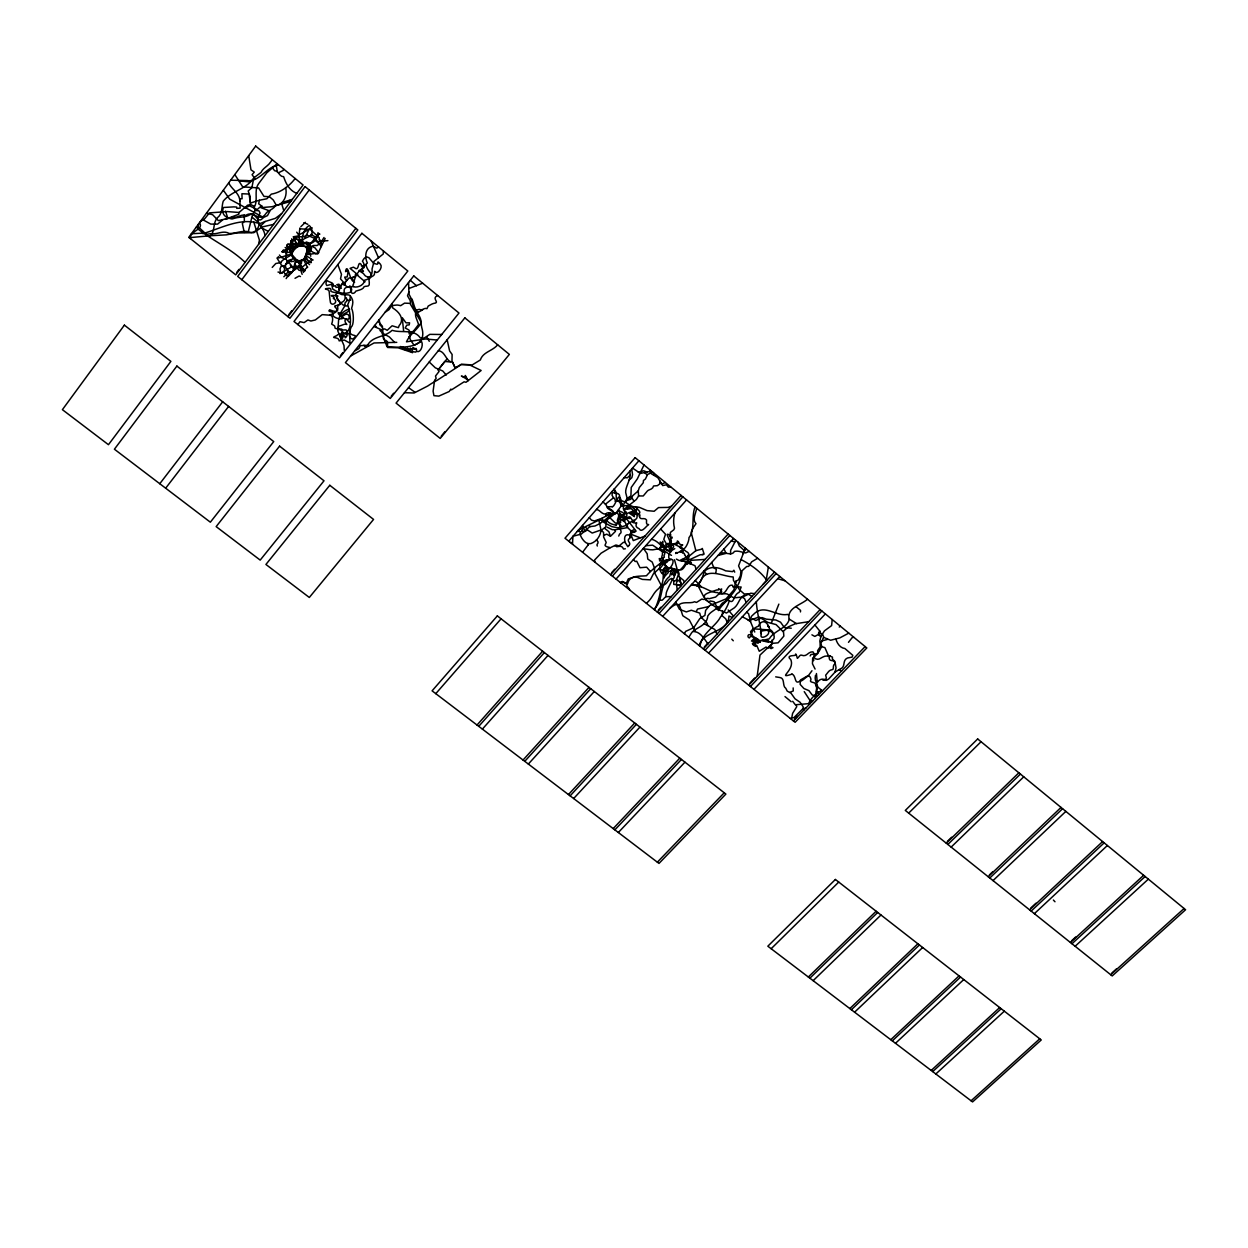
<?xml version="1.0" encoding="UTF-8"?>
<svg xmlns="http://www.w3.org/2000/svg" width="1248" height="1248" viewBox="0 0 1248 1248"><rect width="100%" height="100%" fill="white"/><g stroke="black" fill="none" stroke-linecap="round" stroke-linejoin="round"><path stroke-width="1.5" d="M265.028 235.622C263.796 225.67 253.344 223.018 260.099 213.08L258.913 210.74L254.966 210.491L253.874 206.014L250.458 204.563L250.037 196.17L248.196 190.991L251.878 187.684L253.796 177.871L261.004 172.474C263.047 167.903 267.805 166.343 270.457 162.193L272.298 159.791M408.564 282.516L408.97 294.169L411.809 299.629C411.466 308.474 421.325 314.574 421.106 322.639C417.971 329.41 409.687 334.168 406.489 341.812L425.599 338.972L437.252 340.049M630.989 532.834L630.583 530.431L628.259 528.216L621.41 515.408M318.053 232.612C317.273 244.327 305.791 246.886 301.626 239.975M346.944 306.072L342.982 304.933L337.366 299.598L335.759 294.715L339.316 290.269L340.174 286.603L336.804 284.684L338.863 284.201L340.657 286.369L342.404 283.171L344.994 282.532L348.91 278.101L354.931 277.212L355.477 274.264L357.833 274.794L350.048 268.351L353.449 267.166L356.086 268.741C359.128 269.272 357.817 260.458 361.171 264.389A15.07 14.071 49.5 0 1 361.499 266.12C363.012 266.791 364.931 263.032 364.073 267.68C357.973 270.036 354.463 277.446 353.496 284.232A1.56 1.466 48 0 0 352.981 285.589L353.512 286.416M643.999 464.974L637.369 478.811L631.223 487.453L630.926 495.877C625.95 498.779 621.598 504.863 624.047 510.635L625.966 511.696L626.808 515.003L626.792 517.28L624.156 521.446M573.082 536.219L581.287 534.082L589.774 526.64L594.937 526.016L599.773 523.692L609.476 516.61L610.865 513.895L615.342 513.958L622.175 504.644L620.771 500.588C617.963 498.857 621.348 495.721 618.29 493.771L616.621 493.319L614.25 489.029M299.848 228.025L299.036 235.732L293.14 236.886M636.761 509.777L637.759 507.468M827.346 639.444L822.292 640.817L820.092 642.673L820.154 646.885L817.596 650.692L818.142 653.094L812.635 658.507L812.464 663.796L815.084 669.053M310.284 226.278L310.58 228.587L299.52 234.577M745.321 548.184L738.582 565.843L740.891 571.194L740.423 575.812L738.332 579.992L735.883 581.194L733.84 589.961L725.977 598.931L709.535 605.608L705.619 610.412L704.933 615.326L699.754 618.665L693.826 627.604L685.604 631.394L684.419 633.75M304.138 259.459L302.047 260.395A11.84 10.936 50.2 0 1 300.55 260.91C283.53 258.539 295.292 244.764 305.729 243.656A4.072 3.76 50.8 0 0 305.744 243.173L306.212 241.972L310.565 243.5L319.223 233.563M206.528 213.112L212.628 214.703L218.322 220.615L233.111 217.261C237.572 218.135 241.192 213.814 245.747 215.374C253.843 209.882 259.147 223.049 265.684 213.892C267.103 210.756 273.234 209.742 275.543 205.577C283.795 204.469 287.586 195.671 285.605 187.543M309.8 250.598L311.579 248.524L309.192 244.202L310.565 243.5M631.488 533.036L629.71 534.206L630.1 537.966C625.232 540.93 631.8 542.537 629.101 545.314M727.522 622.783L725.681 618.774L722.171 615.763L722.608 611.224L717.584 609.492L716.04 607.37C697.694 594.828 703.076 594.625 716.929 589.914L718.224 590.039L718.676 588.635L720.19 589.836C724.292 586.622 718.427 592.738 721.016 593.393C727.054 594.61 726.991 583.612 732.67 585.328L732.794 586.841L741.172 587.012L739.112 592.394C733.028 594.641 734.37 605.42 728.582 600.085C727.147 599.336 720.346 607.246 718.411 610.584M296.15 236.948L296.774 238.508L292.25 241.706M814.991 698.615L816.691 687.913L815.537 684.294C815.802 681.611 808.439 683.171 810.904 679.692A3.26 2.995 -6.7 0 0 810.888 678.99C809.125 671.299 803.743 681.455 800.046 681.096C794.071 685.199 796.598 675.901 791.996 674.014M300.425 263.78C297.898 259.74 304.871 260.582 305.776 257.228M624.094 521.539C609.773 511.352 635.825 521.851 628.415 517.187C632.143 515.221 630.193 523.115 635.794 519.293A8.564 8.19 8.8 0 0 636.917 517.936C638.758 510.182 631.02 505.892 625.279 502.195L621.598 500.651L615.342 501.337M296.774 260.192C291.673 266.822 300.721 269.365 299.754 261.222M629.803 471.198L630.146 474.646C630.349 480.324 625.217 487.204 625.685 492.523L627.229 498.685M283.826 276.76C298.397 264.217 265.902 268.398 289.552 256.012A19.048 17.628 48.7 0 1 290.3 255.45L292.079 254.296M619.71 513.38C620.771 517.811 626.184 514.769 624.64 510.962M639.413 516.11C639.896 520.978 644.311 516.797 646.526 519.932C646.807 521.539 645.45 524.784 648.617 524.581C646.495 525.626 641.55 533.723 639.101 528.7C632.549 526.126 639.023 521.524 635.762 523.052C633.173 522.522 633.656 523.162 631.909 521.492C639.74 519.995 629.444 520.463 626.87 525.252L618.275 527.857L611.894 526.672L604.344 522.662L602.02 518.263M198.51 224.047L197.948 229.055C213.034 240.739 231.208 248.929 245.092 262.361M674.965 512.897C673.436 517.733 673.156 523.021 674.513 528.2C674.482 531.196 668.086 531.617 670.738 534.768C670.223 537.779 670.566 537.638 672.126 537.124C672.173 540.415 669.646 536.734 669.458 535.018C662.563 531.071 674.107 543.036 670.379 550.789M792.667 701.298L795.335 704.777L808.61 703.654C811.028 697.757 816.052 693.529 821.59 690.472M304.606 271.144C301.174 265.247 296.743 260.146 292.375 255.013A5.959 5.507 50.2 0 1 290.878 253.328L295.386 246.714L302.047 245.981M666.806 568.386L667.493 569.915L665.543 569.962L665.106 572.27L663.764 569.556L663.608 571.849L662.298 569.665L660.722 570.242L660.036 567.731L653.281 573.986L650.333 579.852L642.33 579.384L635.778 576.685L628.274 578.885L626.324 583.315L622.3 581.412L620.35 582.504M820.591 642.252L819.78 641.238L820.903 636.355L824.491 630.833L831.62 625.591L832.198 619.538M815.49 675.293C814.133 681.595 817.424 682.141 817.549 686.806L816.738 690.768L818.626 694.84M791.981 674.138C776.084 679.318 795.382 670.348 790.78 659.646C785.6 655.262 793.447 655.824 795.382 655.309C795.522 651.44 796.973 656.947 797.332 658.336C799.063 657.353 799.781 654.592 801.388 655.138C807.175 657.446 807.643 651.55 812.932 651.846C815.412 653.874 811.793 658.85 817.487 659.303C820.482 659.63 824.507 653.952 829.312 656.791C828.391 663.359 835.146 657.914 834.896 664.045M190.414 238.618C189.01 230.896 204.282 229.897 199.54 222.784M613.049 511.774C606.684 507.842 604.282 506.641 612.347 506.641M620.022 517.499L616.325 525.018M302.032 246.043C310.159 245.684 306.088 254.935 303.95 258.866C299.27 261.518 300.035 269.225 302.156 274.357M634 508.513L632.798 507.016M822.916 680.222L826.488 680.332L828.812 678.896L834.974 672.173L836.051 667.883L834.896 661.471L832.385 658.928L832.447 657.119L828.251 655.325L824.897 647.618L821.558 646.651M401.887 346.85L400.436 346.538L403.151 349.159L409.266 350.173L412.573 352.669L398.081 347.802L387.629 347.49L387.442 341.656L385.726 340.33L384.992 340.922L383.386 338.536L382.403 326.29L378.94 322.14L378.908 320.143M791.809 717.506L792.605 713.372L796.754 706.664L796.146 704.792M705.073 559.432L691.47 560.29C683.171 565.484 693.514 554.299 686.213 551.538C682.422 546.858 679.427 554.143 675.979 552.521M674.575 571.99C677.056 569.681 675.776 574.813 674.248 575.359C674.903 578.573 675.48 567.918 671.549 570.664C670.613 571.709 667.93 570.57 668.07 572.816C665.683 575.063 663.125 578.136 664.092 578.011C662.516 572.27 673.234 568.292 673.093 561.07C672.968 555.89 662.251 564.751 660.956 567.341C656.932 565.484 662.579 576.03 662.594 573.222C663.421 568.324 664.248 584.86 659.896 586.872A4.243 3.994 3.9 0 0 659.225 588.073C652.47 593.33 653.063 597.745 646.402 603.252M680.503 586.513L680.971 583.284A5.85 5.507 1.6 0 1 680.503 581.194L674.482 559.744M670.628 541.024C669.318 535.252 672.204 542.396 671.096 541.71C672.251 546.359 661.409 547.357 662.407 554.736C660.27 557.7 664.966 560.96 661.487 561.366C662.002 557.575 665.668 569.696 670.894 567.871C683.249 572.27 682.235 570.398 688.225 560.274M665.496 561.397C664.201 558.418 646.573 574.72 646.604 575.718C639.85 576.529 630.474 574.954 627.994 582.473A2.746 2.59 7.1 0 0 627.869 583.175C624.733 586.279 629.273 587.168 629.663 589.945M277.992 272.048L282.22 272.969A3.151 2.917 48.3 0 1 282.828 271.97L284.653 270.551L284.17 266.417A3.806 3.51 48.7 0 1 284.996 265.699L286.619 262.844M684.294 582.332L683.748 580.507L679.754 577.262M371.046 240.817L378.518 257.759M309.457 245.372L310.549 249.491L307.507 249.272M660.956 586.42C660.551 594.594 657.493 603.58 654.545 609.851M734.729 572.161L733.902 570.227L732.607 571.646L725.618 570.835C719.254 567.356 709.894 565.282 704.387 571.537C702.515 576.42 700.159 587.824 693.295 585.031L690.799 585.421M631.176 497.219C632.252 500.557 628.025 499.06 626.309 500.932L625.716 502.398M631.972 531.835L630.942 534.799L633.266 540.602L644.982 536.047M350.672 300.113L347.318 300.409L344.994 302.983L344.854 305.838L341.219 311.86L338.614 320.003L337.802 330.954L343.996 345.587L344.308 350.579M312.094 227.744L311.548 230.599L319.27 237.791L319.192 239.866L320.876 240.739L318.224 242.018L314.59 238.337L306.946 235.061L304.2 236.527L295.932 237.026L291.065 241.379L290.69 246.714L285.48 251.878L286.447 254.857L285.839 259.256A2.246 2.075 49.3 0 1 286.806 260.411L287.368 263.5A1.856 1.716 49.2 0 0 288.179 263L289.302 260.832L292.952 261.487M282.079 251.534L283.53 251.846L283.343 249.85M290.924 273.484L288.038 276.572L285.792 273.874M310.705 228.244L310.471 227.027M294.06 236.574L296.65 246.823M617.089 512.6L611.114 513.536L600.163 519.152L599.024 520.775L601.021 530.072L603.58 532.444L603.626 537.014L606.2 542.428L605.374 544.346C603.72 545.922 607.807 547.326 609.164 547.248L609.976 547.841L615.997 545.002L619.086 545.922L623.485 542.256L625.248 542.568L627.853 546.718L628.93 545.61M300.784 246.121C302.702 238.696 302.141 229.71 309.286 225.451M582.566 552.287L589.087 543.644L590.772 543.613C597.636 541.164 600.631 534.752 601.021 530.072M685.558 555.422C683.249 555.5 685.963 553.051 682.796 552.911M298.49 261.05C304.247 258.632 298.366 270.832 294.98 266.51C293.171 264.092 296.494 259.49 298.802 262.938M294.637 258.118C289.24 256.714 292.25 244.639 300.316 245.326C307.242 239.491 307.414 245.092 308.584 250.193L307.913 253.516L305.729 254.998M320.674 240.38L320.486 243.095L317.132 245.497L313.591 245.482L308.069 248.087L306.103 246.371L301.049 246.199M287.352 244.546L286.728 245.388M757.177 676.244L759.985 655.091L772.418 643.344L778.097 642.829L783.853 636.106L783.448 631.176L788.081 626.98L795.179 623.797L808.735 621.676M639.382 516.454L640.021 515.018L635.232 514.207L633.922 515.486L634.436 516.656L629.632 513.427L632.018 512.71L631.972 514.098L633.594 512.382L634 514.8L636.059 513.006L631.207 508.622L624 509.387L636.355 499.481L638.602 495.924L643.235 495.971L647.338 491.057C648.414 489.434 652.844 489.746 653.546 485.971L657.4 485.659L661.19 482.82M696.602 508.17C696.119 513.115 691.907 519.589 695.978 523.676L692.734 528.372M289.552 272.813L288.46 271.097M695.354 631.441L689.302 619.944L682.843 615.763C679.458 607.23 680.815 599.383 670.036 608.244M695.042 506.906C691.127 516.812 695.401 529.87 689.005 537.592C689.208 541.616 684.559 551.288 682.484 548.402M291.361 253.999L279.1 257.837L278.226 256.62M631.472 533.676L631.722 531.913L633.61 532.444L636.106 531.133L625.841 517.904A1.934 1.841 9.4 0 0 625.981 516.859L619.897 513.724L618.54 509.777M612.3 491.244L612.284 493.475C610.724 496.782 615.888 498.077 615.436 501.478M311.938 231.13C313.544 237.791 304.325 236.512 302.078 241.004M751.577 634.795C751.717 629.335 755.539 627.089 758.41 626.246C758.909 623.657 764.712 616.949 769.205 627.385C764.728 623.688 771.935 628.586 768.659 629.881C771.904 628.056 776.24 637.229 773.183 639.694C770.89 640.77 771.763 639.912 772.559 641.862C764.868 641.846 776.428 641.144 769.891 646.277L772.964 647.712L771.124 648.648L768.986 647.369L767.738 648.367L766.054 647.026L759.268 651.269L756.725 645.403L755.602 645.856L754.603 643.687L752.934 644.093L753.418 645.169L755.633 646.386L755.352 643.406L752.372 643.672L754.572 641.55L751.483 641.02L753.152 639.397L756.085 642.127L758.066 642.33L757.021 642.346C758.472 640.801 760.64 640.786 756.132 638.274C751.405 635.435 751.28 634.78 750.516 631.582L753.184 628.82L766.506 629.772L771.779 631.987L773.136 634.093M285.636 267.228L285.464 265.075M810.139 655.933L810.966 654.514L816.738 653.702L819.031 651.487L821.714 646.448L820.981 643.344L823.571 637.182M614.921 513.692L606.434 520.369L605.764 526.921L601.255 530.306M652.844 472.243L647.618 474.396L645.403 479.045L643.438 480.511L643.297 482.711L639.304 487.547L638.258 490.901L638.602 495.924M718.052 606.606C715.042 610.662 710.689 611.286 707.788 615.966C707.039 626.48 694.715 627.604 691.314 633.298L688.802 637.244M681.33 560.633L682.016 559.385L690.035 559.494L700.097 554.798L703.498 554.564M316.243 254.124L310.003 250.458M671.362 596.591L665.792 596.669L666.338 592.675C667.462 588.65 674.404 576.685 671.876 579.103C676.978 584.641 676.759 576.56 678.912 573.908M286.4 254.545L288.007 247.088L296.494 246.293M320.44 241.176L321.547 241.504L324.012 237.479M768.362 567.107L766.241 579.868M671.908 568.402L669.661 576.436C659.022 584.36 663.952 600.506 653.874 609.32M814.897 624.967L819.655 630.895L818.501 633.376L819.296 635.06M280.597 272.376L279.973 268.897L281.237 265.98M650.068 469.966C648.804 472.914 655.278 477.454 653.546 472.82M771.482 622.721L778.861 604.126M665.153 562.38L663.343 563.722L666.214 566.015L665.215 566.483L665.543 568.495L666.354 567.091M730.517 554.237L730.657 550.259L735.79 540.353M587.543 530.041L584.548 531.539C574.61 528.949 583.97 543.785 587.995 543.348L588.073 545.345M310.752 256.261L309.613 251.581L311.064 250.848M295.09 264.077L293.155 268.336L294.403 269.958L295.948 269.1M581.802 531.024L582.754 528.762M629.71 496.891L629.366 498.607L627.448 499.73M304.481 259.007L309.395 247.556M196.061 227.37L200.086 228.54L203.674 231.8A24.118 21.793 49.2 0 1 204.781 233.064L206.825 234.296L210.85 233.672C217.23 234.842 222.971 229.866 229.336 233.516C235.778 233.548 242.221 230.303 248.305 231.722L252.143 216.107L254.966 210.491M700.05 646.246C701.47 633.547 715.697 626.48 720.455 617.011C724.027 612.55 727.537 606.528 729.113 601.396M572.91 536.422L572.504 544.237M763.23 584.236L766.022 581.209M665.075 562.255C667.056 563.706 667.93 560.586 665.434 561.506M633.922 501.025L631.862 497.765L632.689 495.706L638.258 490.901M608.462 514.878L605.732 515.486C604.562 512.491 610.178 512.179 611.052 513.365M680.16 578.947L680.035 580.648L676.931 580.429M283.67 169.151L283.109 170.508L278.46 172.77M309.738 244.982L307.991 247.993M300.518 268.913L300.456 267.868M293.576 261.534L295.901 259.475M325.182 238.43L317.632 254.093M688.288 559.759C685.573 557.201 690.035 557.185 688.038 555.204C687.664 555.984 687.336 558.34 685.448 556.561M304.964 238.025L309.083 229.398L299.972 228.805M696.259 611.442L697.57 609.04L708.63 606.606M680.8 569.228C683.28 566.951 683.623 565.906 685.246 564.065C684.122 560.071 689.77 563.222 686.759 564.377C686.244 561.023 690.94 565.921 691.345 562.552C689.052 560.336 681.158 562.645 676.416 559.088M677.321 580.273L676.416 583.362L677.258 590.086M632.518 468.078L640.427 473.413L651.409 471.058M354.682 350.875L358.831 348.676L360.329 345.649L367.52 345.29C372.544 335.837 384.556 337.646 392.153 330.283C401.107 333.356 414.024 328.598 420.264 337.88A7.129 6.755 43.6 0 0 424.601 337.771L429.842 334.355L441.73 334.495M408.97 291.938L407.503 295.76L410.342 300.784L410.202 303.919L420.576 321.188L421.762 327.538C428.407 349.58 401.06 347.693 386.927 346.601L381.794 332.264L379.954 330.455L384.634 328.879L387.208 330.314L392.106 325.775L398.393 327.662L399.204 325.51C403.884 320.424 401.435 313.388 392.746 307.975L391.825 303.748M597.308 546.031C595.577 543.894 600.522 543.192 596.45 539.9M620.318 514.878L620.022 517.327M258.586 244.249L259.412 240.115L253.812 222.144C236.746 219.242 219.211 228.93 202.847 233.657M302.094 241.769L300.378 241.956L294.466 237.385M692.562 528.934L691.158 532.35L695.838 550.649L687.274 557.7M292.484 241.114L289.13 244.733L288.023 243.672M679.224 604.5C683.982 601.302 690.44 603.892 694.606 601.754L696.462 602.456L701.797 599.071C704.886 600.491 706.742 597.277 709.207 598.712L715.65 597.043L721.75 591.271M293.873 258.726L288.818 260.239A13.057 12.012 49.9 0 1 287.898 261.144L287.352 261.082M299.348 245.887L299.036 235.732M292.781 271.253L291.346 273.203M745.898 548.668L742.685 553.847M447.112 358.753L438.781 369.236M617.105 493.553L615.139 493.116L614.032 489.278M282.064 266.12L284.17 266.417M305.51 255.59C316.836 261.378 310.409 259.834 304.762 264.997C300.674 269.74 294.091 264.982 292.484 271.69L289.723 272.563L286.151 278.616M627.416 525.954L627.182 527.654L615.217 529.76L612.206 529.651L607.105 527.14M800.467 611.926L800.561 610.397L795.912 606.606M329.878 314.855C333.59 313.685 340.267 310.97 334.979 306.992C333.59 304.855 337.771 306.197 339.035 304.793C342.592 305.058 337.303 299.442 336.976 296.946C339.378 295.261 336.383 295.963 335.197 295.511C325.603 295.105 337.272 296.79 333.341 298.412C339.144 301.22 332.764 306.79 330.517 302.812C329.706 298.303 329.659 296.54 329.238 291.938C329.675 288.85 323.528 289.427 325.946 288.662C329.41 288.148 331.562 287.586 330.907 291.346C334.152 293.093 337.912 292.094 341.562 294.544C349.424 295.62 353.168 292.126 347.74 304.73C350.126 312.109 353.512 329.815 344.963 333.076A2.449 2.293 44.1 0 1 343.652 332.857L340.657 329.924L335.135 328.271L334.667 325.993L331.64 324.043C333.044 320.549 333.793 314.418 328.38 315.089L322.234 314.636L315.338 319.956L310.892 321.017L307.897 319.94L304.138 322.608L300.004 321.688L297.882 324.574M673.499 578.744C676.322 575.515 670.909 571.007 671.876 574.844C670.878 575.999 673.702 570.851 673.967 569.166M834.974 672.173L839.998 669.053C846.238 667.04 841.807 660.457 847.517 657.977L852.134 657.119L852.805 655.34L844.88 648.508C840.2 648.055 837.002 643.266 835.926 639.116M290.69 246.574L291.72 246.589M698.958 645.372L699.566 644.514C703.638 631.004 728.738 632.377 728.941 616.028L732.42 617.495M717.007 634.156L714.761 629.444L704.184 623.735M189.244 237.682L210.522 235.732C215.389 230.896 212.581 222.721 217.589 217.604C222.83 213.47 221.458 206.56 223.22 201.209C231.13 191.178 247.322 188.682 253.796 177.871M263.281 217.355C257.712 225.467 256.168 211.91 249.99 214.656C245.388 217.87 238.727 216.45 232.674 218.837A4.259 3.884 51.6 0 1 231.067 218.806C225.155 217.48 221.099 213.954 223.392 207.496L233.969 206.872L236.714 207.074L236.777 208.338L240.131 208.182L239.928 198.682L242.081 198.775L241.925 193.736L249.07 194.033L250.411 203.065L259.381 200.195L258.679 203.783L260.692 205.312L260.879 207.683L269.958 211.006L267.493 215.592L263.172 217.62M236.636 272.501L238.992 269.381M241.8 279.724L309.208 190.024M281.798 251.893L283.514 250.942M272.22 267.4L275.792 263.515L280.972 262.564M616.372 546.328L614.718 545.594M225.014 219.383L238.805 214.266L239.039 212.488L243.953 208.26L249.569 205.904L257.197 209.508L261.706 205.624L262.766 207.496L272.095 206.7L290.8 201.396M288.959 314.402L291.736 310.783M159.775 483.725L222.69 401.778M288.023 316.68L355.852 228.337M165.656 488.202L228.649 406.396M350.438 296.072C353.075 299.723 353.636 301.922 351.608 308.381C353.87 312.858 354.058 325.12 351.25 326.96C345.696 339.3 361.109 332.218 352.966 338.988C347.537 338.863 350.953 331.484 346.991 333.871C348.473 335.072 343.933 340.127 345.275 336.586C342.732 333.325 343.247 340.376 341.437 338.083C339.362 335.587 345.181 336.523 341.453 335.494C338.192 334.402 343.372 341.515 339.113 340.844C339.206 336.118 328.552 338.988 336.742 335.618C337.912 333.466 340.922 335.228 341.718 332.686C342.545 336.227 342.264 334.152 344.76 333.887C346.632 335.712 349.253 328.583 343.949 329.971A4.524 4.212 44.5 0 1 342.904 330.002C340.033 327.007 337.412 332.124 338.614 326.274C342.794 325.291 344.838 323.216 346.85 324.511C345.275 322.78 342.748 318.614 348.644 319.082C350.501 316.087 347.677 311.828 343.715 315.526C340.033 314.668 349.596 312.187 349.596 309.598A1.622 1.513 45.8 0 0 349.128 309.145C346.85 309.722 343.637 311.236 341.546 313.981C335.353 310.3 338.754 314.714 342.014 317.694L346.804 319.426L349.3 322.327M340.454 355.649L342.888 352.544M437.627 295.495C431.512 298.21 438.859 301.922 435.521 303.046C432.026 303.498 430.763 304.855 428.251 306.01L426.972 308.63C423.883 307.429 422.495 311.095 419.234 309.348L415.834 310.237M760.391 641.644C759.096 644.436 761.951 638.118 759.658 641.472M391.232 396.224L393.619 393.245M675.776 544.19C672.953 544.315 667.742 544.658 668.912 547.732C673.468 551.086 664.045 551.117 664.716 546.733C665.98 545.392 660.442 544.534 660.161 542.053C663.203 545.875 662.594 539.276 662.626 541.96C662.563 543.863 664.763 548.917 660.8 546.39C657.353 549.323 663.468 550.477 664.903 552.989C664.045 556.998 663.53 554.346 664.357 557.201C662.766 558.277 659.833 557.762 659.506 560.914C662.236 561.179 656.666 557.7 660.629 558.73M290.316 265.013L291.065 266.214M301.548 263.25L301.376 261.799M441.199 436.223L444.928 431.699M848.484 642.346L852.103 637.681L853.772 637.244M305.386 222.284L300.862 226.668M222.643 219.913L217.573 224.125L210.756 224.094L203.346 219.991M378.69 247.088L376.662 248.149L373.168 246.199C364.915 247.447 364.541 257.15 367.349 263.016C363.48 267.868 364.276 262.579 362.435 261.238C363.355 259.631 365.29 255.154 368.971 257.774L373.823 263.5L375.289 263.734C380.624 266.152 375.149 258.445 380.312 264.124C383.323 267.181 377.77 274.326 375.43 272.048C373.526 269.287 375.757 274.747 373.339 275.714C370.406 277.477 368.207 278.242 369.299 282.594C370.063 287.726 365.633 285.496 364.073 286.759C363.106 289.63 358.691 290.066 355.711 291.205C355.04 293.686 349.736 295.308 351.686 289.224C347.818 282.298 350.875 287.742 351.078 291.892C343.871 295.417 336.788 291.72 332.764 289.084L331.594 284.294L326.836 285.542C325.541 284.06 325.884 282.157 327.054 280.628C330.502 282.937 333.653 282.032 333.559 286.26L335.384 285.667L336.086 287.383L338.66 287.087L339.144 289.427L339.425 287.976L341.344 288.241L340.345 286.307L343.247 283.046L343.621 284.794L344.916 285.121L344.51 283.187L347.412 279.49L345.509 279.193L344.698 277.087L347.194 276.962L347.974 272.47C347.818 268.913 345.119 273.203 345.618 271.05C347.318 263.344 349.268 276.635 352.373 280.738L354.432 282.329C355.867 282.844 348.098 276.26 355.274 277.04M435.786 693.654L501.056 618.821M568.729 541.211L638.882 460.777M612.269 506.844C615.888 506.017 618.696 489.013 621.395 501.836M616.294 525.174C608.774 524.191 601.926 519.199 612.004 514.753C618.181 511.352 605.67 507.936 606.544 505.565L603.049 501.868M594.984 562.208L594.532 560.102L601.068 553.223L609.976 547.841M414.071 330.408L418.595 324.418L416.52 318.848A29.375 27.986 45.9 0 1 415.678 316.29L415.475 313.763L422.698 309.832M611.614 572.676L614.687 569.228M477.032 725.026L542.63 651.222M610.615 574.72L681.08 495.425M478.748 726.336L544.378 652.564M612.362 576.108L682.843 496.844M482.383 729.097L548.012 655.418M616.044 579.056L686.54 499.918M632.081 506.267L627.432 508.732L629.694 506.251L628.758 505.471L621.473 505.908M285.246 274.498L283.592 271.518M661.908 585.125C667.789 585 666.604 579.93 671.72 578.386M300.066 241.691L301.439 242.05M658.367 610.022L660.894 607.246M523.052 760.032L588.994 687.367M657.322 612.066L728.114 534.05M524.768 761.327L590.725 688.693M659.053 613.454L729.862 535.47M528.341 764.041L594.298 691.517M662.672 616.356L733.496 538.481M737.662 541.897L739.346 546L743.87 550.165M819.655 630.895C820.747 632.424 820.934 635.435 818.797 633.001M744.042 595.234C738.988 598.385 738.816 603.97 734.51 607.698L726.43 613.064L722.608 611.224M704.387 646.901L707.99 643.001M568.448 794.555L634.702 723.013M703.342 648.882L774.462 572.114M570.133 795.834L636.418 724.324M705.058 650.255L776.194 573.503M383.432 250.988L383.261 253.984L374.119 261.253L372.044 269.006C372.871 274.56 369.72 279.521 364.619 280.129C364.322 285.074 357.552 288.179 353.137 286.697C334.417 285.995 352.778 298.724 340.501 302.858M573.659 798.517L639.943 727.1M708.63 653.11L779.766 576.482M350.61 356.023L374.041 342.966L396.77 342.342M281.596 213.689L275.387 218.338L265.153 221.489L260.816 225.841M670.597 541.585C669.848 541.71 668.273 545.423 666.292 544.908C667.399 541.819 667.742 544.518 669.178 544.331C671.159 542.662 671.096 552.755 672.828 547.794C674.669 546.593 672.75 545.906 672.703 544.768C670.55 541.663 681.751 548.122 682.406 548.262M749.814 683.202L754.65 678.085M613.205 828.594L679.77 758.16M748.722 685.183L820.139 609.617M614.874 829.858L681.47 759.439M750.407 686.54L821.839 611.005M282.594 251.628L290.113 246.605M618.337 832.51L684.934 762.185M753.932 689.348L825.365 613.922M288.896 246.948L290.831 253.999M811.964 670.753L808.595 675.324L800.452 679.973L800.124 684.372L803.915 688.522L808.922 690.628L812.261 695.011L817.237 696.275M674.794 548.668C669.911 550.852 667.134 555.688 669.583 559.728L664.81 560.383M794.555 719.004L797.207 716.243M657.353 862.165L724.214 792.808M793.447 720.954L865.145 646.589M771.155 948.73L838.734 882.086M908.669 813.119L981.022 741.764M620.849 522.07L619.273 523.864L619.772 525.642C618.649 528.965 623.548 531.898 619.492 534.238L618.743 536.063M947.388 841.37L951.662 837.221M808.33 977.012L876.127 911.243M946.28 843.196L1018.836 772.808M809.874 978.182L877.703 912.444M947.84 844.444L1020.427 774.088M813.15 980.663L880.963 915.018M951.148 847.096L1023.734 776.833M599.461 519.854L578.479 530.041M989.383 874.926L992.846 871.619M849.826 1008.571L917.857 943.784M988.229 876.751L1061.003 807.44M851.37 1009.741L919.417 944.97M989.789 877.999L1062.594 808.704M854.584 1012.19L922.646 947.513M993.034 880.604L1065.839 811.403M620.053 517.904L620.927 515.268M1030.739 908.092L1035.98 903.193M890.776 1039.709L959.026 975.889M1029.616 909.854L1102.592 841.589M892.304 1040.879L960.57 977.059M1031.16 911.087L1104.168 842.852M895.487 1043.297L963.752 979.571M1034.374 913.661L1107.382 845.52M1071.626 940.742L1075.682 937.014M931.195 1070.456L999.664 1007.557M1070.456 942.521L1143.62 875.285M932.708 1071.595L1001.192 1008.727M1071.97 943.738L1145.165 876.517M935.828 1073.982L1004.312 1011.192M1075.136 946.265L1148.332 879.154M622.05 504.083L622.97 505.315M1111.906 972.988L1116.492 968.838M971.084 1100.798L1039.74 1038.804M1110.72 974.735L1184.071 908.513M606.091 520.79L603.268 521.602L599.399 519.199L594.36 520.978L591.458 520.12L589.274 517.655M284.513 271.097L291.096 267.103L295.963 266.744M664.498 560.586C661.549 566.249 661.331 562.91 659.708 565.812M385.148 312.218L388.97 309.691L391.825 305.557L397.02 305.027A15.46 14.586 44.9 0 1 400.639 305.698L404.555 303.139L408.907 303.326M666.884 568.402L666.869 567.216M813.025 660.878L813.852 660.176L812.854 658.148M746.242 602.566L744.51 598.541C740.548 595.078 734.9 599.992 730.969 596.17L721.594 605.452M254.124 207.293C258.679 200.413 253.313 190.164 258.96 183.206L266.713 172.91L277.212 163.722M757.598 558.277L751.67 561.834L748.691 566.358L746.663 566.514L742.092 570.726C740.501 584.454 733.777 593.549 724.682 601.77C718.411 603.954 720.174 614.047 714.121 601.739L710.174 600.943L709.067 602.144L705.073 599.492M286.79 263.578L286.822 263.562A20.576 18.938 50.4 0 1 286.229 263.734L286.026 263.749M279.848 273.546L282.36 272.626M321.282 246.558C320.596 245.185 316.633 241.394 314.465 239.71M497.687 344.807C492.539 351.094 482.976 351.874 480.355 359.954L472.212 364.931L461.386 364.447L437.518 380.063A116.828 110.807 24.8 0 0 427.674 386.038L414.149 392.98L404.461 392.714M634.468 529.682L630.833 531.024M839.249 627.026L840.325 626.215M848.796 633.126L839.81 637.9L830.591 640.24L823.867 637.447L822.635 634.436L820.747 633.391M317.476 234.686L319.878 234.109M239.039 212.488L227.417 211.598L209.477 212.862L204.719 218.728L200.288 221.614M682.968 560.898L683.951 561.194M302.203 242.486L290.69 244.733M666.042 560.274L667.477 560.352M265.153 221.489L260.005 223.564L253.812 222.144M609.82 513.209L608.837 513.958M630.396 474.973L627.338 477.781L624.156 477.672M293.202 270.613L294.403 269.958M283.53 202.082L292.375 199.352M636.386 510.229L635.762 511.165M410.982 298.787C412.979 297.118 413.821 310.284 418.08 312.25M408.876 288.538L422.651 283.202M605.608 504.083L613.314 497.921M632.346 506.516L639.382 507.343L647.01 510.604L654.17 511.259L658.507 507.577L668.101 507.406L671.518 506.173M830.06 655.762L828.641 655.684M629.117 480.012L631.831 477.703L632.58 474.614L631.675 469.045M230.646 180.211L247.088 180.554C258.898 182.614 266.604 166.702 278.413 164.939M292.313 271.674L291.548 271.799A19.734 18.236 47.2 0 0 290.815 271.955L288.818 271.736M307.694 267.103L304.153 270.083L298.412 266.666M720.065 553.238C724.932 551.429 731.718 556.624 734.495 551.382C738.769 550.399 742.108 552.505 745.618 552.911L749.221 551.382M600.538 530.15L592.192 533.052L587.059 529.714L585.64 526.843M629.788 534.721L629.195 534.986C624.125 533.302 624.016 539.308 625.248 542.568M341.531 340.47L344.401 340.049L349.939 343.169L349.534 330.221M327.896 240.646L321.641 241.176M660.863 558.683C666.666 556.92 659.786 562.552 659.521 565.516M630.209 537.046L631.379 536.578M620.833 582.894L622.346 581.708L627.073 584.36M742.669 596.918L750.781 593.206L754.51 593.642M677.867 570.118L678.709 569.806M295.027 278.304L299.177 275.964L300.472 276.572M693.373 631.519C700.097 631.426 704.371 638.945 707.944 643.921M682.578 552.646C675.823 550.415 685.542 552.63 682.656 550.711C686.228 549.76 677.742 548.09 679.864 546.39C680.987 546.796 683.826 544.393 682.313 544.861C678.444 545.314 678.928 540.384 677.648 541.382C676.759 539.526 678.226 544.237 677.024 544.081C676.915 544.861 674.404 541.663 675.48 544.066M789.968 692.312L793.26 690.94L793.166 687.913M301.876 240.302L301.283 241.176M305.323 270.223L299.13 270.364L296.603 267.462M610.085 536.016L606.715 534.16L604.126 535.236M410.358 333.091L414.367 330.408M665.324 482.492L661.752 484.099M694.746 629.834L693.295 627.011M716.851 608.759L718.942 608.275M339.487 329.176L338.036 329.55M678.397 585.281L679.302 585.062M702.109 554.58L704.09 553.987L702.281 548.418M250.458 204.563L247.385 205.28L245.092 207.808M259.662 200.179L266.854 198.775L271.346 194.126C280.738 192.598 289.489 185.952 295.136 178.542M701.532 549.214L695.838 550.649M249.522 181.88L240.334 181.007M273.593 224.375L262.361 226.902L253.781 232.705L236.652 232.955L226.387 234.858L210.522 235.732M625.139 518.84L623.454 519.402M570.336 542.49L572.192 542.677M813.166 700.502L809.78 701.86M834.881 664.045C832.026 665.028 834.694 669.833 831.932 669.755C829.015 670.036 828.204 672.344 825.646 675.215C827.674 680.488 824.647 679.38 822.494 679.146C816.083 679.349 817.924 688.522 816.442 673.53M680.893 559.712C683.608 560.056 684.762 556.546 687.149 557.716M791.263 628.228L784.352 627.541L780.53 622.175L775.96 620.022L766.288 619.164L762.044 617.588L755.836 620.506L752.7 618.805M665.792 596.669C662.766 598.993 662.548 602.316 658.788 598.775M718.099 555.407L726.071 553.394L724.012 548.917M642.845 548.964C646.979 548.527 651.035 550.789 655.403 549.37C661.846 547.638 666.276 552.817 671.502 555.36M805.74 708.209L803.01 708.583L794.009 717.522L790.374 718.505M410.264 336.539L408.829 336.773L409.282 337.834M307.882 224.312L303.872 222.69M295.464 241.379L297.851 246.527M600.99 529.823L600.272 530.681M807.503 599.243C801.419 604.656 788.564 607.417 788.814 617.105A16.832 15.678 -8.4 0 0 789.422 619.226L796.442 623.594M278.46 257.65L277.368 257.774M382.855 335.15L384.072 335.821M758.722 639.85L756.132 638.274M632.767 532.007L634.811 531.866M626.449 524.566L627.557 524.456M810.124 703.654L808.61 703.654M306.914 254.67L318.49 252.97M340.111 304.169L338.005 304.98L337.615 307.819A12.308 11.45 45.7 0 1 337.865 308.552C338.333 314.246 330.502 309.863 329.659 309.754C326.742 312.702 333.637 310.424 332.951 314.028C331.375 319.004 349.487 321.407 340.595 314.714M615.139 493.116L611.473 492.196M638.368 472.415L643.672 470.777L647.15 472.087M294.403 258.258L298.35 262.111L296.525 260.848M577.325 531.352L579.852 531.398M820.856 636.776L818.298 634.499L814.835 636.433L811.918 634.826M674.31 569.26L676.4 569.79M680.815 585.156L673.78 584.392L673.686 580.726M291.564 252.611L283.53 251.846M616.606 546.749C621.707 545.797 622.066 546.39 623.516 548.98L625.342 548.792M309.067 244.561L306.337 247.198M286.65 250.817L285.34 250.006M285.792 259.116L281.674 257.665L279.427 255.044M670.613 486.829L668.413 487.204L666.432 484.801L662.704 485.566L657.79 477.625L653.671 475.176M734.994 541.819L731.172 541.039M191.35 233.719L202.051 233.189M277.056 258.164L279.88 262.72M678.132 570.882C681.205 578.245 672.812 565.282 674.404 571.147M758.8 642.33C759.018 644.249 750.22 640.801 758.628 642.502M671.268 559.307L670.348 558.932M287.976 247.572L286.868 245.341M696.602 585.967C704.168 586.435 710.206 592.675 717.647 592.597C721.25 596.294 727.116 590.71 730.049 596.7M629.881 535.174L631.628 534.503L640.052 537.748M623.392 508.966L624.203 509.122M777.707 578.713L785.008 580.788M590.366 526.609L588.931 525.704M367.52 345.29L369.049 345.587M660.02 481.057L659.802 483.35M287.071 246.605L288.007 247.088M306.93 248.804C314.075 250.864 309.676 242.33 305.105 243.095C299.52 241.285 294.325 246.761 289.13 244.733M382.169 330.08L373.948 326.43M293.982 268.726L287.898 261.144M605.748 514.207C601.24 514.051 600.397 510.198 596.482 509.402M307.226 259.366L304.528 258.991M691.907 584.189L700.378 586.466M262.548 228.353L268.211 231.364M775.694 676.853L779.891 677.524C785.195 678.085 782.122 686.135 785.772 688.272L787.223 691.111L791.045 693.233L795.007 698.786L800.124 702.312L803.01 706.54L803.65 710.377M816.473 691.408L818.329 692.032M356.678 274.669L365.102 281.798M707.647 625.466C707.803 621.13 700.471 619.616 699.769 613.127L691.345 610.241L686.322 611.926L679.458 609.289L675.667 602.066M438.344 350.704C445.661 351.406 445.723 361.78 452.525 362.17L455.317 368.144M634.748 509.465L635.638 510.557M272.579 168.121L274.638 170.711C278.975 170.804 279.271 176.966 283.639 176.67C285.964 183.955 289.583 190.554 296.868 193.409M248.305 231.722L249.397 232.159C254.53 233.844 258.804 228.462 259.069 224.234M741 559.525C749.627 564.018 760.297 570.96 766.818 580.351M816.332 685.932L822.463 690.862M839.374 669.989L841.667 670.94M294.216 244.421L290.784 240.614M650.348 571.444L646.651 567.169L640.006 567.731L636.73 561.21L635.17 561.506L633.422 559.525M308.069 248.087C306.212 253.204 303.935 260.27 311.376 262.283M686.228 561.85L694.996 565.734L696.119 569.306M310.986 234.343L316.524 237.697M313.123 260.005L310.721 258.898M415.116 392.34L408.548 387.644M637.104 508.825L635.809 507.203M622.58 505.346L623.501 505.892M645.746 545.704L652.626 545.158L662.86 551.975M579.509 531.274L578.058 530.509M647.306 474.848L644.576 472.727M742.31 616.824L749.315 620.381L759.158 617.027L767.832 622.393L776.069 624.593L783.182 631.738M750.532 620.194L751.39 616.387L754.634 613.345C764.993 604.032 776.147 616.808 787.769 614.39L788.502 615.217M410.311 280.316L416.52 285.761M261.643 216.45L229.663 199.134L223.376 190.289M293.015 246.605L295.261 247.79M703.747 571.178L706.571 574.174M651.503 539.245C660.114 541.164 663.796 551.647 671.268 551.616M309.504 228.914L311.47 230.35M680.909 583.081L678.787 580.367M311.719 246.449L314.855 247.681L318.724 252.673M784.992 696.571L791.201 701.735M343.512 283.936L347.818 287.368M294.341 248.96L291.533 246.886M812.105 701.61L809.749 700.05L804.227 691.626M751.577 634.826L752.372 635.653L750.048 634.702C747.474 633.75 747.271 637.884 749.455 637.9C750.454 634.452 753.901 637.525 754.619 639.194C757.739 642.08 764.15 640.13 769.361 638.773C773.978 630.474 787.504 628.477 789.298 618.883M618.025 510.494L622.268 512.257C626.09 516.235 629.569 511.025 633.781 511.368C638.18 515.611 643.001 513.396 637.104 508.919M289.567 247.01L293.218 250.271M296.634 246.262L295.448 243.766M345.119 283.967L340.517 278.928L341.468 274.295L337.818 264.576M630.131 496.595L631.426 497.671M296.712 232.175L299.083 235.544M754.759 632.034L750.547 621.722L747.49 619.57M751.889 596.482L747.755 593.752L744.338 594.032L739.518 589.82L733.465 580.414L733.169 576.966C722.592 576.436 707.132 567.154 700.861 580.382A17.659 16.676 1.7 0 1 699.005 583.222L698.209 586.108L703.919 597.152M621.644 526.422L619.164 523.754L615.342 523.052L609.242 517.109M347.318 300.409L346.211 297.695M374.759 325.4L376.412 326.836M303.576 272.501L301.985 268.538M643.391 548.34L647.166 553.738L647.774 559.073L652.22 562.068L654.607 568.339L654.248 572.161L662.485 587.714M746.585 612.238L748.582 613.673L750.547 621.722M310.97 262.829L308.303 260.536M303.857 258.991L309.582 264.638M228.727 183.05C232.112 189.79 239.554 193.05 239.881 201.053M609.882 514.691L609.024 513.848M394.711 342.467L389.345 336.929L382.652 333.247M292.469 251.144L285.137 247.478M401.45 346.788C402.714 347.038 405.085 348.098 406.068 348.863L407.394 348.098L410.046 349.658L410.264 348.02L411.107 348.832C414.586 348.972 411.013 345.758 415.069 348.878L416.021 348.395L416.676 349.97C412.698 346.96 408.829 351.796 415.802 352.108L416.458 351.281C420.732 353.543 423.649 344.885 421.512 341.5L414.149 345.322C411.575 341.422 407.706 337.646 410.795 334.105L409.048 333.824L409.796 331.453L408.798 329.956L405.194 327.959L406.801 325.135L409.204 324.901L409.594 322.826L406.021 322.842L402.246 317.663L403.619 331.094M604.672 528.403L608.899 531.71L610.475 536.328L615.467 531.352L615.03 529.682M366.007 347.396L363.932 345.228M248.711 155.641L250.988 169.837L254.264 172.115L252.096 174.704L255.263 179.135M733.294 640.786L731.765 639.163M1054.981 901.758L1053.374 900.026M301.454 240.77L299.77 239.07M666.37 547.622L666.073 543.364L663.796 539.354L665.512 534.238L660.629 528.996M616.684 512.912C622.222 515.471 613.969 521.274 619.226 522.444L620.708 520.634L619.398 517.826M446.222 375.024L442.79 370.999L435.334 367.832L429.234 361.998M257.431 221.629L252.268 217.386M382.278 327.194L379.891 324.854L379.283 319.675M290.207 245.248L291.205 246.589M701.36 586.81L695.276 580.507M292.141 241.597L291.689 238.82M426.754 336.991L429.281 341.312M234.827 174.58L242.72 186.904L258.586 187.902L263.968 196.388L269.459 196.716L273.281 199.992L276.042 204.812M290.644 266.386L291.096 267.103L291.018 266.261M290.488 201.786L289.661 200.413M307.429 267.228L303.373 259.303M321.641 244.717L320.954 241.301M711.641 562.505L713.996 567.918L716.321 569.338L715.79 573.191M447.158 339.784L449.623 350.969L452.119 354.448L451.979 360.797L455.099 367.926L461.12 364.432L469.123 364.712L481.151 370.484L466.019 382.294L464.116 381.81L451.511 389.86L450.856 389.126L449.218 391.498L438.828 396.115L433.945 395.678L433.103 391.186L434.616 380.219L436.16 378.425L435.49 376.054L439.078 371.452L438.032 369.985L444.803 361.436L450.169 361.951M227.916 218.556L225.529 211.099M304.169 270.41L304.559 271.206M733.59 616.231L728.208 609.991M756.319 601.754C756.959 612.066 760.048 623.47 761.202 633.282M244.28 215.186L244.343 221.302L242.33 223.47L244.28 232.456M283.811 210.709L282.017 204.875A6.162 5.678 53.4 0 1 281.549 203.564M616.075 494.005L616.356 498.389L620.334 503.24L621.083 506.017M276.37 166.031L277.29 171.725M585.187 531.414L582.504 525.424M301.579 260.411L301.517 260.083A30.202 27.846 51.4 0 1 300.487 260.426M291.143 261.846L290.971 259.584M736.024 581.084L736.039 582.145M466.268 378.752L468.203 380.687L465.27 375.461L465.551 377.364L461.37 376.054L466.268 378.752M664.045 568.464C665.324 566.639 664.872 568.776 664.045 568.464M768.472 641.815C769.361 639.74 766.818 640.723 766.334 641.222L763.698 640.442C757.068 639.46 770.983 643.188 768.472 641.815M368.082 277.04C368.612 279.49 371.764 275.231 370.921 273.484C368.222 270.098 366.647 268.445 366.054 264.389C365.227 266.276 359.455 268.772 362.653 270.083C366.772 274.607 352.482 266.401 363.043 273.296C364.276 273.889 364.4 276.416 368.082 277.04M677.18 542.459L677.648 543.317L677.243 542.443M756.319 640.754L756.928 642.174L756.366 640.786M676.853 552.958L675.652 553.457L676.853 552.958M761.342 634.249C758.581 641.222 772.73 634.499 767.598 630.271C766.007 630.256 758.02 630.895 761.171 633.032L761.342 634.249M757.879 641.176L758.066 641.144M660.566 547.513C662.08 548.34 658.32 549.026 660.566 547.513M124.379 325.135L62.4 409.672L108.451 444.694L170.882 361.39L124.379 325.135M255.684 146.078L188.776 237.307L235.732 274.856L303.077 185L255.684 146.078M305.058 186.592L237.682 276.416L289.957 318.24L357.817 229.928L305.058 186.592M176.904 366.054L114.41 449.218L210.35 522.194L273.733 441.574L176.888 366.085M361.889 233.298L294.013 321.485L339.518 357.88L407.815 271.019L361.889 233.298M279.583 446.144L216.154 526.609L260.192 560.102L324.012 480.792L279.583 446.144M413.774 275.902L345.431 362.606L390.25 398.455L458.983 313.03L413.774 275.902M329.784 485.285L265.918 564.455L309.317 597.464L373.558 519.418L329.784 485.285M464.849 317.85L396.068 403.104L440.216 438.422L509.356 354.401L464.849 317.85M497.344 615.888L432.089 690.846L658.991 863.429L725.884 794.071L497.344 615.888M635.123 457.657L564.985 538.216L795.116 722.296L866.83 647.946L635.123 457.657M835.396 879.466L767.832 946.202L972.566 1101.922L1041.253 1039.958L835.396 879.466M977.668 738.956L905.299 810.42L1112.218 975.936L1185.6 909.73L977.668 738.956M757.115 641.285L756.35 641.113L757.255 641.456"/></g></svg>
